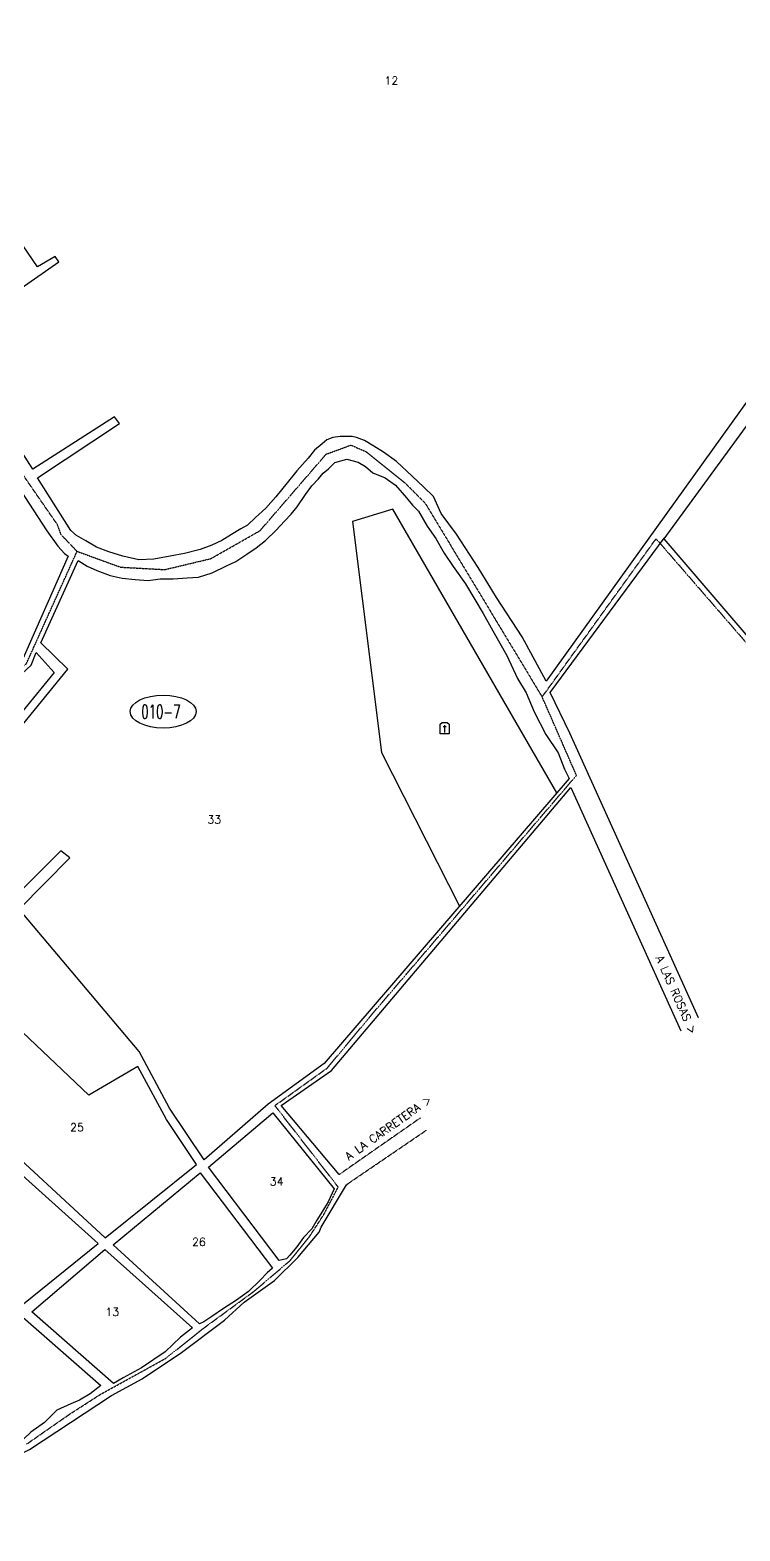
# Model space of a CAD drawing. Extents: x 558226 to 561608, y 1825319 to 1828129.
# Drawn here: x 559379 to 560001, y 1825600 to 1826913 of the extents above; entities that cross this region are included whole.
import ezdxf

# ---------------------------------------------------------------- set-up
doc = ezdxf.new("R2010")
doc.units = 0
doc.header["$MEASUREMENT"] = 0
doc.linetypes.add('HIDDEN', pattern=[0.375, 0.25, -0.125])
doc.layers.get('0').update_dxf_attribs({"linetype": 'CONTINUOUS'})
for name, color, linetype in [('4', 9, 'CONTINUOUS'), ('6', 10, 'CONTINUOUS'), ('A', 3, 'CONTINUOUS'), ('C', 1, 'CONTINUOUS'), ('D', 6, 'CONTINUOUS'), ('F', 15, 'CONTINUOUS')]:
    doc.layers.add(name, color=color, linetype=linetype)
doc.styles.add('ROMANS', font='ROMANS', dxfattribs={"height": 7})

# ---------------------------------------------------------------- blocks, each defined once
blk = doc.blocks.new('ELL')
blk.add_circle((0, 0), 1)
blk = doc.blocks.new('CEM')
at = {"layer": 'A'}
for p, q in [((-3.774444, 3.46086), (-2.150444, 5.05986)), ((-3.774444, -4.94014), (-3.774444, 3.46086)), ((-2.150444, 5.05986), (2.290556, 5.05986)), ((-1.312444, 1.50686), (1.402556, 1.50686)), ((0.057556, 2.77586), (0.057556, -3.67114)), ((2.290556, 5.05986), (3.889556, 3.46086)), ((3.889556, 3.46086), (3.889556, -4.94014)), ((3.889556, -4.94014), (-3.774444, -4.94014))]:
    blk.add_line(p, q, dxfattribs=at)

msp = doc.modelspace()

# ---------------------------------------------------------------- linework, layer by layer
at = {"layer": '4', "color": 9, "linetype": 'HIDDEN'}
for points in [[(558516.051599, 1825758.815066), (558539.79108, 1825769.770899), (558724.484658, 1825850.802194), (558805.455393, 1825885.625561), (558906.54038, 1825929.055422), (559002.945967, 1826018.383419), (559128.808818, 1826133.616535), (559286.391917, 1826277.815765), (559371.742884, 1826354.199038), (559376.189507, 1826358.093425), (559420.655745, 1826456.565787), (559406.760046, 1826471.030654), (559403.425078, 1826479.932111), (559375.446447, 1826520.438663), (559128.654579, 1826901.566132), (559118.708376, 1826912.556666), (559075.85497, 1826862.979628), (559067.150372, 1826856.280028), (559050.410761, 1826846.230628), (558994.165667, 1826800.00339), (558932.563897, 1826743.726752), (558919.669133, 1826729.641641), (558880.613414, 1826662.422324), (558827.231654, 1826717.26307)], [(559420.655745, 1826456.565787), (559458.62086, 1826442.748493), (559497.364052, 1826440.623874), (559537.699431, 1826450.184657), (559580.688454, 1826474.617767), (559638.537879, 1826541.543242), (559660.297754, 1826549.510561), (559673.565971, 1826543.66786), (559707.41642, 1826516.546515), (559725.111424, 1826498.84043), (559827.550154, 1826329.244847)], [(559376.603646, 1825675.73835), (559414.127094, 1825701.86511), (559440.946907, 1825719.120637), (559498.517406, 1825750.884688), (559530.041312, 1825776.118168), (559575.144748, 1825809.115796), (559607.153638, 1825836.290312), (559623.643066, 1825856.6712), (559636.678507, 1825876.78791), (559649.116018, 1825900.542105), (559593.71256, 1825971.804689), (559639.505214, 1826004.608101), (559679.079112, 1826052.116491), (559857.558387, 1826260.628521), (559827.550154, 1826329.244847), (559927.234034, 1826467.591582), (560149.171729, 1826211.603066)]]:
    msp.add_lwpolyline(points, dxfattribs=at)
at = {"layer": '6', "color": 10}
for points in [[(559964.414772, 1826048.552037), (559851.827906, 1826297.52083), (559834.455667, 1826333.086581), (559934.234053, 1826467.970118)], [(559649.920041, 1825911.654332), (559599.353265, 1825971.899392), (559643.326061, 1826002.586236), (559852.667156, 1826249.983606)], [(559852.667156, 1826249.983606), (559948.940504, 1826037.315372)]]:
    msp.add_lwpolyline(points, dxfattribs=at)
at = {"layer": '6', "color": 10, "linetype": 'HIDDEN'}
for points in [[(559721.002966, 1825960.993199), (559650.034334, 1825911.518163), (559649.920041, 1825911.654332)], [(559657.154865, 1825903.201481), (559726.351836, 1825950.300907)]]:
    msp.add_lwpolyline(points, dxfattribs=at)
at = {"layer": '6', "color": 10, "linetype": 'CONTINUOUS'}
for points in [[(559634.335196, 1825865.452371), (559656.230859, 1825902.544149), (559657.154865, 1825903.201481)], [(559247.499348, 1825599.72315), (559256.063808, 1825602.776904), (559273.690735, 1825614.670952), (559291.245458, 1825623.718857), (559309.085495, 1825634.658173), (559328.828979, 1825645.786533), (559349.229845, 1825654.762233), (559362.242071, 1825662.501389), (559379.073224, 1825671.092987), (559414.795418, 1825694.631871), (559450.75479, 1825718.164738), (559477.46671, 1825732.676284), (559511.990977, 1825755.770895), (559549.73094, 1825784.005216), (559566.74862, 1825799.949353), (559593.331667, 1825818.736132), (559613.778155, 1825838.865246), (559632.375349, 1825860.939926), (559634.335196, 1825865.452371)]]:
    msp.add_lwpolyline(points, dxfattribs=at)
at = {"layer": 'A', "color": 3, "linetype": 'CONTINUOUS'}
msp.add_lwpolyline([(559840.460677, 1826245.262789), (559697.031895, 1826493.334529), (559661.62998, 1826482.815919), (559687.004475, 1826280.600927), (559755.375394, 1826146.176238)], dxfattribs=at)
at = {"layer": 'F', "color": 15, "linetype": 'CONTINUOUS'}
for p, q in [((559381.15589, 1825791.468541), (559444.953392, 1825845.921015)), ((559444.953392, 1825845.921015), (559521.611263, 1825777.536065)), ((559452.491459, 1825728.676744), (559381.15589, 1825791.468541)), ((559521.611263, 1825777.536065), (559511.195717, 1825769.246721)), ((559511.195717, 1825769.246721), (559497.814899, 1825756.282184)), ((559497.814899, 1825756.282184), (559477.048575, 1825742.313713)), ((559460.926233, 1825733.691097), (559452.491459, 1825728.676744)), ((559477.048575, 1825742.313713), (559460.926233, 1825733.691097))]:
    msp.add_line(p, q, dxfattribs=at)
for points in [[(560009.270153, 1826591.140116), (559831.144685, 1826342.901162), (559810.061826, 1826381.883687), (559787.672733, 1826416.152723), (559771.488903, 1826442.432405), (559752.531132, 1826471.630435), (559739.226046, 1826489.767821), (559732.483741, 1826504.653408), (559724.143871, 1826512.696916), (559713.711512, 1826522.454828), (559700.030856, 1826535.143122), (559688.607663, 1826543.264852), (559680.201605, 1826548.699395), (559672.251854, 1826553.410368), (559665.202681, 1826556.199843), (559661.188695, 1826557.013668), (559657.156658, 1826557.115958), (559650.746817, 1826557.041238), (559644.318925, 1826556.254983), (559639.046842, 1826554.252749), (559635.155711, 1826550.554163), (559628.3703, 1826545.030352), (559622.971859, 1826538.047366), (559612.958718, 1826526.909488), (559604.386699, 1826516.447044), (559594.586668, 1826504.354434), (559585.789505, 1826494.372364), (559576.797282, 1826486.056562), (559569.744608, 1826479.352874), (559563.968082, 1826476.176781), (559555.771633, 1826471.163429), (559547.338006, 1826466.156094), (559538.691268, 1826462.103491), (559528.390296, 1826458.330185), (559514.531645, 1826454.647135), (559502.132167, 1826452.351054), (559487.829244, 1826449.865931), (559474.760349, 1826449.248152), (559460.832996, 1826452.212121), (559448.352782, 1826456.088702), (559437.538836, 1826460.160344), (559428.190081, 1826465.856133), (559420.240329, 1826470.567106), (559415.124688, 1826474.731518), (559386.152248, 1826520.796802), (559457.845848, 1826568.34291), (559453.483862, 1826574.149522), (559381.838398, 1826528.500842), (559308.318934, 1826642.861005), (559404.710186, 1826709.716385), (559401.510025, 1826714.544197), (559386.089911, 1826705.442139), (559280.589403, 1826859.535966)], [(559298.459357, 1826621.231457), (559394.304983, 1826474.490535), (559403.710133, 1826461.198038), (559409.720761, 1826454.638052), (559412.989863, 1826452.419987), (559371.232319, 1826358.005821)], [(560046.253695, 1826336.969374), (559934.222019, 1826467.49576), (560019.780733, 1826584.465527)], [(559267.700457, 1826175.847576), (559412.670184, 1826353.416027), (559389.025714, 1826376.559393), (559421.681365, 1826448.642743), (559429.394256, 1826443.702588), (559438.07987, 1826439.68805), (559449.607105, 1826435.365564), (559459.994982, 1826432.970858), (559471.367358, 1826431.976355), (559482.977026, 1826430.975963), (559493.227707, 1826432.621118), (559504.623635, 1826432.575784), (559516.992284, 1826433.456069), (559526.976233, 1826433.920649), (559538.940954, 1826437.660219), (559551.43914, 1826443.760939), (559559.607182, 1826447.594718), (559569.263746, 1826454.003386), (559577.241599, 1826459.741393), (559585.474409, 1826466.185389), (559594.952562, 1826474.97287), (559602.040125, 1826483.107354), (559607.888234, 1826489.135646), (559613.267646, 1826495.413007), (559620.425866, 1826506.395), (559626.07201, 1826513.852935), (559631.920119, 1826519.881227), (559635.846336, 1826525.007453), (559640.686394, 1826528.686372), (559646.285434, 1826534.245967), (559656.565556, 1826537.077584), (559666.71614, 1826534.688766), (559673.028829, 1826530.733109), (559679.537594, 1826525.110517), (559690.115659, 1826520.811583), (559699.216977, 1826514.412345), (559708.912412, 1826503.249592), (559714.217051, 1826496.944563), (559719.307948, 1826491.594591), (559727.057939, 1826478.580604), (559734.392225, 1826467.951317), (559741.904923, 1826454.943217), (559749.690242, 1826443.352984), (559760.472043, 1826428.12682), (559768.678954, 1826414.389178), (559775.977912, 1826402.336137), (559784.386788, 1826387.168852), (559796.670659, 1826365.494574), (559805.905056, 1826345.320596), (559813.42953, 1826332.787081), (559820.616615, 1826316.225482), (559830.811958, 1826296.502536), (559841.570206, 1826280.327201), (559847.155124, 1826266.179744), (559851.220308, 1826257.768522), (559636.802818, 1826008.554782), (559587.957089, 1825972.96383), (559531.906036, 1825924.492544), (559501.44131, 1825969.412056), (559474.891024, 1826018.983209), (559369.949393, 1826143.630606), (559414.278906, 1826188.593726), (559406.352274, 1826194.488939), (559363.013148, 1826151.163314)]]:
    msp.add_lwpolyline(points, dxfattribs=at)
for points in [[(559223.972675, 1826212.5484), (559380.469062, 1826357.06431), (559384.779772, 1826368.11696), (559400.729015, 1826350.625626), (559255.765176, 1826173.294468)], [(559305.008462, 1825985.683279), (559445.206578, 1825856.124592), (559525.149974, 1825920.148851), (559498.821087, 1825959.504652), (559473.855305, 1826005.949786), (559430.969558, 1825980.895683), (559361.377469, 1826046.968359)], [(559535.543739, 1825917.991438), (559591.808532, 1825965.507666), (559645.715764, 1825898.87443), (559640.212704, 1825887.613928), (559635.498065, 1825879.420563), (559630.320618, 1825871.71356), (559626.09234, 1825863.983004), (559618.77926, 1825856.328993), (559612.878159, 1825848.165069), (559606.763318, 1825840.956203), (559603.833375, 1825837.704765), (559597.39115, 1825836.439987)], [(559282.247864, 1825881.775066), (559373.733284, 1825798.53844), (559439.144728, 1825851.051358), (559332.06689, 1825947.021692)], [(559452.178151, 1825850.015638), (559528.295427, 1825912.947644), (559591.525377, 1825829.699817), (559586.910835, 1825825.540425), (559580.813658, 1825819.043436), (559570.600076, 1825809.32445), (559560.202193, 1825801.746983), (559548.855141, 1825794.193069), (559538.474923, 1825787.32748), (559531.47568, 1825782.752383), (559527.869188, 1825780.942363)], [(559359.027037, 1825799.140791), (559441.5289, 1825727.049253), (559432.086076, 1825719.685527), (559422.690356, 1825714.220141), (559415.245968, 1825710.843283), (559403.002738, 1825705.448553), (559392.285131, 1825694.55488), (559380.202649, 1825686.069459), (559373.879955, 1825680.052944), (559308.880627, 1825739.838254)]]:
    msp.add_lwpolyline(points, close=True, dxfattribs=at)

# ---------------------------------------------------------------- block references
at = {"layer": '4', "xscale": 28.8, "yscale": 14.4, "zscale": 28.8}
msp.add_blockref('ELL', (559495.980017, 1826316.404817), dxfattribs=at)
at = {"layer": 'A', "color": 3, "linetype": 'CONTINUOUS'}
msp.add_blockref('CEM', (559742.198334, 1826301.826864), dxfattribs=at)

# ---------------------------------------------------------------- texts
at = {"layer": '4', "style": 'ROMANS', "width": 0.63}
msp.add_text('010-7', height=12, dxfattribs=at).set_placement((559476.783309, 1826310.318042))
at = {"layer": 'C', "color": 1, "linetype": 'CONTINUOUS', "style": 'ROMANS'}
for s, p in [('12', (559689.645355, 1826864.822445)), ('33', (559534.646404, 1826218.466855)), ('25', (559414.61067, 1825949.293048)), ('34', (559589.270977, 1825901.905105)), ('26', (559521.239861, 1825849.044794)), ('13', (559445.402415, 1825787.838595))]:
    msp.add_text(s, height=7, dxfattribs=at).set_placement(p)
at = {"layer": 'D', "color": 6, "linetype": 'HIDDEN', "style": 'ROMANS'}
for s, rotation, p in [('A LAS ROSAS >', 294.055084, (559926.685626, 1826101.100047)), ('A LA CARRETERA >', 35.330686, (559658.344753, 1825923.570171))]:
    msp.add_text(s, height=7, rotation=rotation, dxfattribs=at).set_placement(p)

doc.saveas('drawing.dxf')
